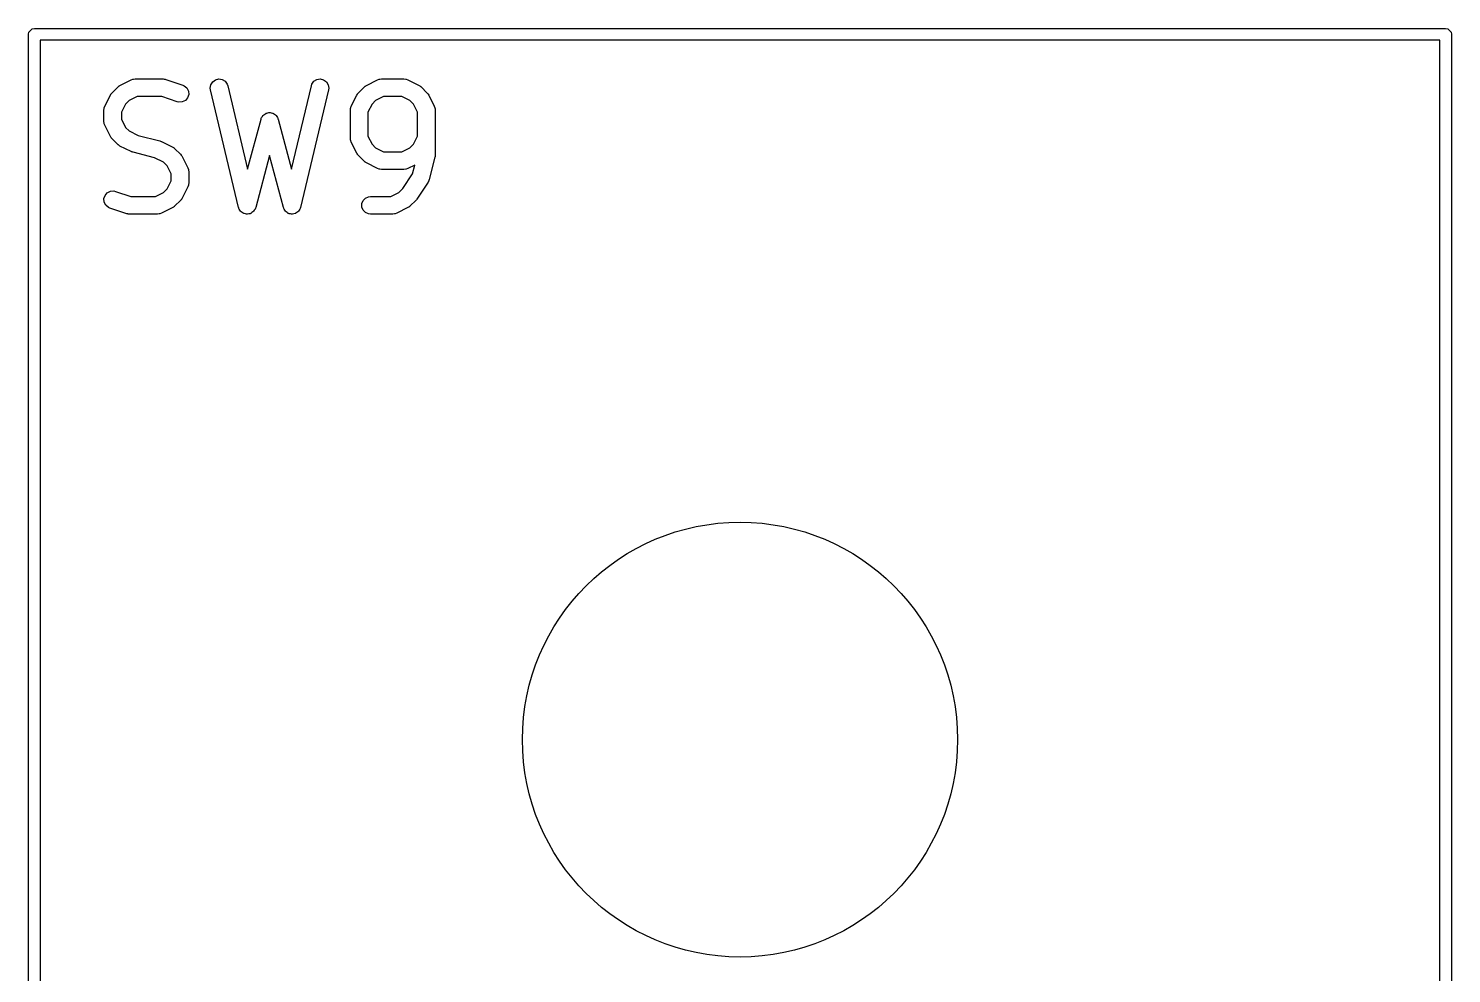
# Model space of a CAD drawing. Extents: x 0.58 to 7.69, y -5.21 to -0.56.
# Drawn here: x 3.8957 to 4.372, y -4.7634 to -4.4469 of the extents above; entities that cross this region are included whole.
import ezdxf

# ---------------------------------------------------------------- set-up
doc = ezdxf.new("R2010")
doc.units = 0
doc.header["$MEASUREMENT"] = 0
doc.layers.add('BLACK', color=7, linetype='CONTINUOUS')

msp = doc.modelspace()

# ---------------------------------------------------------------- linework, layer by layer
at = {"layer": 'BLACK', "linetype": 'CONTINUOUS'}
for p, q in [((3.89567, -4.44882), (3.89582, -4.44807)), ((3.89567, -4.92126), (3.89567, -4.44882)), ((3.89582, -4.44807), (3.89688, -4.447)), ((3.89688, -4.447), (3.89764, -4.44685)), ((3.89764, -4.44685), (4.37008, -4.44685)), ((4.37008, -4.44685), (4.37083, -4.447)), ((4.37083, -4.447), (4.3719, -4.44807)), ((4.3719, -4.44807), (4.37205, -4.44882)), ((4.37205, -4.44882), (4.37205, -4.92126)), ((3.89961, -4.45079), (3.89961, -4.91929)), ((4.36811, -4.45079), (3.89961, -4.45079)), ((4.36811, -4.91929), (4.36811, -4.45079)), ((3.92349, -4.46861), (3.92367, -4.46839)), ((3.92367, -4.46839), (3.92555, -4.46651)), ((3.92555, -4.46651), (3.92577, -4.46633)), ((3.92577, -4.46633), (3.92582, -4.46627)), ((3.92582, -4.46627), (3.92591, -4.46621)), ((3.92591, -4.46621), (3.92599, -4.46614)), ((3.92599, -4.46614), (3.92607, -4.46611)), ((3.92607, -4.46611), (3.92631, -4.46596)), ((3.92631, -4.46596), (3.93006, -4.46408)), ((3.93006, -4.46408), (3.9306, -4.46388)), ((3.9306, -4.46388), (3.93071, -4.46387)), ((3.93071, -4.46387), (3.93081, -4.46383)), ((3.93081, -4.46383), (3.93138, -4.46377)), ((3.93138, -4.46377), (3.94076, -4.46377)), ((3.94076, -4.46377), (3.94105, -4.4638)), ((3.94105, -4.4638), (3.94113, -4.4638)), ((3.94113, -4.4638), (3.94123, -4.46382)), ((3.94123, -4.46382), (3.94133, -4.46383)), ((3.94133, -4.46383), (3.94141, -4.46386)), ((3.94141, -4.46386), (3.94169, -4.46392)), ((3.94169, -4.46392), (3.94732, -4.4658)), ((3.94732, -4.4658), (3.94784, -4.46603)), ((3.94784, -4.46603), (3.94871, -4.46679)), ((3.94871, -4.46679), (3.94923, -4.46782)), ((3.94923, -4.46782), (3.94931, -4.46897)), ((3.95655, -4.46684), (3.95674, -4.4657)), ((3.95663, -4.46741), (3.95655, -4.46684)), ((3.96601, -4.50678), (3.95663, -4.46741)), ((3.95674, -4.4657), (3.95734, -4.46472)), ((3.95734, -4.46472), (3.95827, -4.46404)), ((3.95827, -4.46404), (3.95939, -4.46377)), ((3.95939, -4.46377), (3.96053, -4.46396)), ((3.96053, -4.46396), (3.96151, -4.46456)), ((3.96151, -4.46456), (3.96219, -4.46549)), ((3.96219, -4.46549), (3.96238, -4.46604)), ((3.96238, -4.46604), (3.96904, -4.49403)), ((3.98371, -4.49403), (3.99038, -4.46604)), ((3.99612, -4.46741), (3.98675, -4.50678)), ((3.99038, -4.46604), (3.99057, -4.46549)), ((3.99057, -4.46549), (3.99124, -4.46456)), ((3.99124, -4.46456), (3.99222, -4.46396)), ((3.99222, -4.46396), (3.99336, -4.46377)), ((3.99336, -4.46377), (3.99448, -4.46404)), ((3.99448, -4.46404), (3.99542, -4.46472)), ((3.99542, -4.46472), (3.99602, -4.4657)), ((3.99602, -4.4657), (3.9962, -4.46684)), ((3.9962, -4.46684), (3.99612, -4.46741)), ((4.00598, -4.46861), (4.00616, -4.46839)), ((4.00616, -4.46839), (4.00804, -4.46651)), ((4.00804, -4.46651), (4.00826, -4.46633)), ((4.00826, -4.46633), (4.00831, -4.46627)), ((4.00831, -4.46627), (4.0084, -4.46621)), ((4.0084, -4.46621), (4.00848, -4.46614)), ((4.00848, -4.46614), (4.00856, -4.46611)), ((4.00856, -4.46611), (4.0088, -4.46596)), ((4.0088, -4.46596), (4.01255, -4.46408)), ((4.01255, -4.46408), (4.01309, -4.46388)), ((4.01309, -4.46388), (4.0132, -4.46387)), ((4.0132, -4.46387), (4.0133, -4.46383)), ((4.0133, -4.46383), (4.01387, -4.46377)), ((4.01387, -4.46377), (4.02137, -4.46377)), ((4.02137, -4.46377), (4.02195, -4.46383)), ((4.02195, -4.46383), (4.02205, -4.46387)), ((4.02205, -4.46387), (4.02215, -4.46388)), ((4.02215, -4.46388), (4.02269, -4.46408)), ((4.02269, -4.46408), (4.02644, -4.46596)), ((4.02644, -4.46596), (4.02669, -4.46611)), ((4.02669, -4.46611), (4.02676, -4.46614)), ((4.02676, -4.46614), (4.02684, -4.46621)), ((4.02684, -4.46621), (4.02693, -4.46627)), ((4.02693, -4.46627), (4.02698, -4.46633)), ((4.02698, -4.46633), (4.02721, -4.46651)), ((4.02721, -4.46651), (4.02908, -4.46839)), ((4.02908, -4.46839), (4.02927, -4.46861)), ((3.92104, -4.47344), (3.92124, -4.4729)), ((3.92124, -4.4729), (3.92312, -4.46915)), ((3.92312, -4.46915), (3.92327, -4.46891)), ((3.92327, -4.46891), (3.9233, -4.46883)), ((3.9233, -4.46883), (3.92337, -4.46875)), ((3.92337, -4.46875), (3.92343, -4.46866)), ((3.92343, -4.46866), (3.92349, -4.46861)), ((3.92819, -4.47222), (3.92684, -4.47492)), ((3.92938, -4.47103), (3.92819, -4.47222)), ((3.93208, -4.46968), (3.92938, -4.47103)), ((3.94028, -4.46968), (3.93208, -4.46968)), ((3.94545, -4.4714), (3.94028, -4.46968)), ((3.94601, -4.47153), (3.94545, -4.4714)), ((3.94716, -4.47145), (3.94601, -4.47153)), ((3.94819, -4.47093), (3.94716, -4.47145)), ((3.94895, -4.47006), (3.94819, -4.47093)), ((3.94931, -4.46897), (3.94895, -4.47006)), ((4.00353, -4.47344), (4.00373, -4.4729)), ((4.00373, -4.4729), (4.00561, -4.46915)), ((4.00561, -4.46915), (4.00576, -4.46891)), ((4.00576, -4.46891), (4.00579, -4.46883)), ((4.00579, -4.46883), (4.00586, -4.46875)), ((4.00586, -4.46875), (4.00592, -4.46866)), ((4.00592, -4.46866), (4.00598, -4.46861)), ((4.01068, -4.47222), (4.00933, -4.47492)), ((4.01187, -4.47103), (4.01068, -4.47222)), ((4.01457, -4.46968), (4.01187, -4.47103)), ((4.02068, -4.46968), (4.01457, -4.46968)), ((4.02337, -4.47103), (4.02068, -4.46968)), ((4.02457, -4.47222), (4.02337, -4.47103)), ((4.02592, -4.47492), (4.02457, -4.47222)), ((4.02927, -4.46861), (4.02933, -4.46866)), ((4.02933, -4.46866), (4.02939, -4.46875)), ((4.02939, -4.46875), (4.02945, -4.46883)), ((4.02945, -4.46883), (4.02948, -4.46891)), ((4.02948, -4.46891), (4.02964, -4.46915)), ((4.02964, -4.46915), (4.03151, -4.4729)), ((4.03151, -4.4729), (4.03172, -4.47344)), ((3.92093, -4.47422), (3.92099, -4.47365)), ((3.92093, -4.47797), (3.92093, -4.47422)), ((3.92099, -4.47365), (3.92103, -4.47355)), ((3.92103, -4.47355), (3.92104, -4.47344)), ((3.92684, -4.47492), (3.92684, -4.47728)), ((3.92684, -4.47728), (3.92819, -4.47997)), ((3.96904, -4.49403), (3.97352, -4.47721)), ((3.97352, -4.47721), (3.97358, -4.47708)), ((3.97358, -4.47702), (3.97362, -4.47695)), ((3.97358, -4.47708), (3.97358, -4.47702)), ((3.97362, -4.47695), (3.97373, -4.47667)), ((3.97373, -4.47667), (3.97397, -4.47636)), ((3.97397, -4.47636), (3.97416, -4.47602)), ((3.97416, -4.47602), (3.97431, -4.47591)), ((3.97431, -4.47591), (3.97443, -4.47576)), ((3.97443, -4.47576), (3.97477, -4.47556)), ((3.97477, -4.47556), (3.97508, -4.47532)), ((3.97508, -4.47532), (3.97526, -4.47527)), ((3.97526, -4.47527), (3.97543, -4.47518)), ((3.97543, -4.47518), (3.97581, -4.47513)), ((3.97581, -4.47513), (3.97619, -4.47503)), ((3.97619, -4.47503), (3.97638, -4.47505)), ((3.97638, -4.47505), (3.97657, -4.47503)), ((3.97657, -4.47503), (3.97694, -4.47513)), ((3.97694, -4.47513), (3.97733, -4.47518)), ((3.97733, -4.47518), (3.9775, -4.47527)), ((3.9775, -4.47527), (3.97768, -4.47532)), ((3.97768, -4.47532), (3.97799, -4.47556)), ((3.97799, -4.47556), (3.97833, -4.47576)), ((3.97833, -4.47576), (3.97844, -4.47591)), ((3.97844, -4.47591), (3.9786, -4.47602)), ((3.9786, -4.47602), (3.97879, -4.47636)), ((3.97879, -4.47636), (3.97903, -4.47667)), ((3.97903, -4.47667), (3.97913, -4.47695)), ((3.97913, -4.47695), (3.97917, -4.47702)), ((3.97917, -4.47702), (3.97918, -4.47708)), ((3.97918, -4.47708), (3.97923, -4.47721)), ((3.97923, -4.47721), (3.98371, -4.49403)), ((4.00342, -4.47422), (4.00348, -4.47365)), ((4.00342, -4.4836), (4.00342, -4.47422)), ((4.00348, -4.47365), (4.00352, -4.47355)), ((4.00352, -4.47355), (4.00353, -4.47344)), ((4.00933, -4.47492), (4.00933, -4.4829)), ((4.02592, -4.4829), (4.02592, -4.47492)), ((4.03172, -4.47344), (4.03173, -4.47355)), ((4.03173, -4.47355), (4.03177, -4.47365)), ((4.03177, -4.47365), (4.03182, -4.47422)), ((4.03182, -4.47422), (4.03182, -4.48922)), ((3.92099, -4.47855), (3.92093, -4.47797)), ((3.92103, -4.47865), (3.92099, -4.47855)), ((3.92104, -4.47875), (3.92103, -4.47865)), ((3.92124, -4.47929), (3.92104, -4.47875)), ((3.92312, -4.48304), (3.92124, -4.47929)), ((3.92819, -4.47997), (3.92938, -4.48117)), ((3.92938, -4.48117), (3.93241, -4.48269)), ((3.93241, -4.48269), (3.9396, -4.48448)), ((3.92327, -4.48329), (3.92312, -4.48304)), ((3.9233, -4.48336), (3.92327, -4.48329)), ((3.92337, -4.48344), (3.9233, -4.48336)), ((3.92343, -4.48353), (3.92337, -4.48344)), ((3.92349, -4.48358), (3.92343, -4.48353)), ((3.92367, -4.48381), (3.92349, -4.48358)), ((3.92555, -4.48569), (3.92367, -4.48381)), ((3.92577, -4.48587), (3.92555, -4.48569)), ((3.92582, -4.48593), (3.92577, -4.48587)), ((3.92591, -4.48599), (3.92582, -4.48593)), ((3.92599, -4.48605), (3.92591, -4.48599)), ((3.92607, -4.48608), (3.92599, -4.48605)), ((3.92631, -4.48624), (3.92607, -4.48608)), ((3.93006, -4.48811), (3.92631, -4.48624)), ((3.9396, -4.48448), (3.93964, -4.4845)), ((3.93964, -4.4845), (3.93966, -4.4845)), ((3.93966, -4.4845), (3.9399, -4.48459)), ((3.9399, -4.48459), (3.94014, -4.48468)), ((3.94014, -4.48468), (3.94016, -4.48469)), ((3.94016, -4.48469), (3.9402, -4.48471)), ((3.9402, -4.48471), (3.94395, -4.48658)), ((3.94395, -4.48658), (3.9442, -4.48674)), ((3.9442, -4.48674), (3.94427, -4.48677)), ((3.94427, -4.48677), (3.94435, -4.48683)), ((3.94435, -4.48683), (3.94444, -4.48689)), ((3.94444, -4.48689), (3.94449, -4.48695)), ((3.94449, -4.48695), (3.94472, -4.48713)), ((3.94472, -4.48713), (3.94659, -4.48901)), ((4.00348, -4.48417), (4.00342, -4.4836)), ((4.00352, -4.48427), (4.00348, -4.48417)), ((4.00353, -4.48438), (4.00352, -4.48427)), ((4.00373, -4.48492), (4.00353, -4.48438)), ((4.00561, -4.48867), (4.00373, -4.48492)), ((4.00933, -4.4829), (4.01068, -4.4856)), ((4.01068, -4.4856), (4.01187, -4.4868)), ((4.01187, -4.4868), (4.01457, -4.48814)), ((4.02068, -4.48814), (4.02337, -4.4868)), ((4.02337, -4.4868), (4.02457, -4.4856)), ((4.02457, -4.4856), (4.02592, -4.4829)), ((3.93011, -4.48813), (3.93006, -4.48811)), ((3.93012, -4.48814), (3.93011, -4.48813)), ((3.93036, -4.48823), (3.93012, -4.48814)), ((3.9306, -4.48832), (3.93036, -4.48823)), ((3.93062, -4.48832), (3.9306, -4.48832)), ((3.93067, -4.48834), (3.93062, -4.48832)), ((3.93785, -4.49013), (3.93067, -4.48834)), ((3.94088, -4.49165), (3.93785, -4.49013)), ((3.94208, -4.49285), (3.94088, -4.49165)), ((3.94659, -4.48901), (3.94678, -4.48924)), ((3.94678, -4.48924), (3.94684, -4.48929)), ((3.94684, -4.48929), (3.9469, -4.48938)), ((3.9469, -4.48938), (3.94696, -4.48946)), ((3.94696, -4.48946), (3.94699, -4.48953)), ((3.94699, -4.48953), (3.94715, -4.48978)), ((3.94715, -4.48978), (3.94902, -4.49353)), ((3.97638, -4.48943), (3.97173, -4.50686)), ((3.98102, -4.50686), (3.97638, -4.48943)), ((4.00576, -4.48892), (4.00561, -4.48867)), ((4.00579, -4.48899), (4.00576, -4.48892)), ((4.00586, -4.48907), (4.00579, -4.48899)), ((4.00592, -4.48916), (4.00586, -4.48907)), ((4.00598, -4.48921), (4.00592, -4.48916)), ((4.00616, -4.48944), (4.00598, -4.48921)), ((4.00804, -4.49131), (4.00616, -4.48944)), ((4.00826, -4.4915), (4.00804, -4.49131)), ((4.00831, -4.49155), (4.00826, -4.4915)), ((4.0084, -4.49161), (4.00831, -4.49155)), ((4.00848, -4.49168), (4.0084, -4.49161)), ((4.00856, -4.49171), (4.00848, -4.49168)), ((4.0088, -4.49186), (4.00856, -4.49171)), ((4.01255, -4.49374), (4.0088, -4.49186)), ((4.01457, -4.48814), (4.02068, -4.48814)), ((4.03174, -4.48994), (4.02986, -4.49744)), ((4.03175, -4.48984), (4.03174, -4.48994)), ((4.03177, -4.4898), (4.03175, -4.48984)), ((4.03179, -4.48958), (4.03177, -4.4898)), ((4.03182, -4.48937), (4.03179, -4.48958)), ((4.03182, -4.48922), (4.03181, -4.48932)), ((4.03181, -4.48932), (4.03182, -4.48937)), ((3.94343, -4.49554), (3.94208, -4.49285)), ((3.94343, -4.4979), (3.94343, -4.49554)), ((3.94902, -4.49353), (3.94923, -4.49407)), ((3.94923, -4.49407), (3.94924, -4.49417)), ((3.94924, -4.49417), (3.94928, -4.49427)), ((3.94928, -4.49427), (3.94933, -4.49485)), ((3.94933, -4.49485), (3.94933, -4.4986)), ((4.01309, -4.49395), (4.01255, -4.49374)), ((4.0132, -4.49395), (4.01309, -4.49395)), ((4.0133, -4.49399), (4.0132, -4.49395)), ((4.01387, -4.49405), (4.0133, -4.49399)), ((4.02137, -4.49405), (4.01387, -4.49405)), ((4.02095, -4.50046), (4.02426, -4.49551)), ((4.02195, -4.49399), (4.02137, -4.49405)), ((4.02205, -4.49395), (4.02195, -4.49399)), ((4.02215, -4.49395), (4.02205, -4.49395)), ((4.02269, -4.49374), (4.02215, -4.49395)), ((4.02499, -4.49259), (4.02269, -4.49374)), ((4.02426, -4.49551), (4.02499, -4.49259)), ((3.92207, -4.50189), (3.9231, -4.50137)), ((3.9231, -4.50137), (3.92425, -4.50129)), ((3.92425, -4.50129), (3.92482, -4.50142)), ((3.92482, -4.50142), (3.92999, -4.50314)), ((3.94088, -4.50179), (3.94208, -4.5006)), ((3.94208, -4.5006), (3.94343, -4.4979)), ((3.94902, -4.49992), (3.94715, -4.50367)), ((3.94923, -4.49938), (3.94902, -4.49992)), ((3.94924, -4.49927), (3.94923, -4.49938)), ((3.94928, -4.49917), (3.94924, -4.49927)), ((3.94933, -4.4986), (3.94928, -4.49917)), ((4.01962, -4.50179), (4.02095, -4.50046)), ((4.02945, -4.49836), (4.0257, -4.50398)), ((4.02962, -4.49804), (4.02945, -4.49836)), ((4.02967, -4.49798), (4.02962, -4.49804)), ((4.02969, -4.49791), (4.02967, -4.49798)), ((4.02973, -4.49785), (4.02969, -4.49791)), ((4.02974, -4.49778), (4.02973, -4.49785)), ((4.02986, -4.49744), (4.02974, -4.49778)), ((3.92095, -4.50385), (3.92132, -4.50276)), ((3.92104, -4.505), (3.92095, -4.50385)), ((3.92155, -4.50603), (3.92104, -4.505)), ((3.92132, -4.50276), (3.92207, -4.50189)), ((3.92242, -4.50679), (3.92155, -4.50603)), ((3.92999, -4.50314), (3.93819, -4.50314)), ((3.93819, -4.50314), (3.94088, -4.50179)), ((3.94449, -4.50649), (3.94444, -4.50655)), ((3.94472, -4.50631), (3.94449, -4.50649)), ((3.94659, -4.50443), (3.94472, -4.50631)), ((3.94678, -4.50421), (3.94659, -4.50443)), ((3.94684, -4.50416), (3.94678, -4.50421)), ((3.9469, -4.50407), (3.94684, -4.50416)), ((3.94696, -4.50399), (3.9469, -4.50407)), ((3.94699, -4.50391), (3.94696, -4.50399)), ((3.94715, -4.50367), (3.94699, -4.50391)), ((4.00723, -4.50552), (4.00767, -4.50445)), ((4.00723, -4.50667), (4.00723, -4.50552)), ((4.00767, -4.50445), (4.00848, -4.50364)), ((4.00848, -4.50364), (4.00955, -4.5032)), ((4.00955, -4.5032), (4.01012, -4.50314)), ((4.01012, -4.50314), (4.01693, -4.50314)), ((4.01693, -4.50314), (4.01962, -4.50179)), ((4.02323, -4.50649), (4.02318, -4.50655)), ((4.02346, -4.50631), (4.02323, -4.50649)), ((4.02534, -4.50443), (4.02346, -4.50631)), ((4.02552, -4.5042), (4.02534, -4.50443)), ((4.02534, -4.50443), (4.02534, -4.50443)), ((4.02534, -4.50443), (4.02534, -4.50443)), ((4.0257, -4.50399), (4.02552, -4.5042)), ((4.0257, -4.50398), (4.0257, -4.50399)), ((4.0257, -4.50399), (4.0257, -4.50399)), ((3.92295, -4.50702), (3.92242, -4.50679)), ((3.92858, -4.5089), (3.92295, -4.50702)), ((3.92886, -4.50896), (3.92858, -4.5089)), ((3.92893, -4.50899), (3.92886, -4.50896)), ((3.92904, -4.509), (3.92893, -4.50899)), ((3.92914, -4.50902), (3.92904, -4.509)), ((3.92922, -4.50902), (3.92914, -4.50902)), ((3.92951, -4.50905), (3.92922, -4.50902)), ((3.93888, -4.50905), (3.92951, -4.50905)), ((3.93946, -4.50899), (3.93888, -4.50905)), ((3.93956, -4.50895), (3.93946, -4.50899)), ((3.93966, -4.50894), (3.93956, -4.50895)), ((3.9402, -4.50874), (3.93966, -4.50894)), ((3.94395, -4.50686), (3.9402, -4.50874)), ((3.9442, -4.50671), (3.94395, -4.50686)), ((3.94427, -4.50668), (3.9442, -4.50671)), ((3.94435, -4.50661), (3.94427, -4.50668)), ((3.94444, -4.50655), (3.94435, -4.50661)), ((3.96607, -4.50698), (3.96601, -4.50678)), ((3.96608, -4.50705), (3.96607, -4.50698)), ((3.96612, -4.50711), (3.96608, -4.50705)), ((3.9662, -4.50733), (3.96612, -4.50711)), ((3.96645, -4.50767), (3.9662, -4.50733)), ((3.96666, -4.50804), (3.96645, -4.50767)), ((3.96678, -4.50814), (3.96666, -4.50804)), ((3.96687, -4.50826), (3.96678, -4.50814)), ((3.96724, -4.50848), (3.96687, -4.50826)), ((3.96758, -4.50875), (3.96724, -4.50848)), ((3.96772, -4.50878), (3.96758, -4.50875)), ((3.96785, -4.50886), (3.96772, -4.50878)), ((3.96828, -4.50893), (3.96785, -4.50886)), ((3.96869, -4.50904), (3.96828, -4.50893)), ((3.96884, -4.50902), (3.96869, -4.50904)), ((3.96899, -4.50905), (3.96884, -4.50902)), ((3.96941, -4.50895), (3.96899, -4.50905)), ((3.96983, -4.50889), (3.96941, -4.50895)), ((3.96996, -4.50881), (3.96983, -4.50889)), ((3.97011, -4.50878), (3.96996, -4.50881)), ((3.97046, -4.50853), (3.97011, -4.50878)), ((3.97083, -4.50831), (3.97046, -4.50853)), ((3.97092, -4.50819), (3.97083, -4.50831)), ((3.97104, -4.5081), (3.97092, -4.50819)), ((3.97127, -4.50774), (3.97104, -4.5081)), ((3.97153, -4.5074), (3.97127, -4.50774)), ((3.97161, -4.50719), (3.97153, -4.5074)), ((3.97165, -4.50712), (3.97161, -4.50719)), ((3.97166, -4.50705), (3.97165, -4.50712)), ((3.97173, -4.50686), (3.97166, -4.50705)), ((3.9811, -4.50705), (3.98102, -4.50686)), ((3.98111, -4.50712), (3.9811, -4.50705)), ((3.98115, -4.50719), (3.98111, -4.50712)), ((3.98123, -4.5074), (3.98115, -4.50719)), ((3.98149, -4.50774), (3.98123, -4.5074)), ((3.98171, -4.5081), (3.98149, -4.50774)), ((3.98184, -4.50819), (3.98171, -4.5081)), ((3.98193, -4.50831), (3.98184, -4.50819)), ((3.9823, -4.50853), (3.98193, -4.50831)), ((3.98265, -4.50878), (3.9823, -4.50853)), ((3.98279, -4.50881), (3.98265, -4.50878)), ((3.98292, -4.50889), (3.98279, -4.50881)), ((3.98335, -4.50895), (3.98292, -4.50889)), ((3.98377, -4.50905), (3.98335, -4.50895)), ((3.98392, -4.50902), (3.98377, -4.50905)), ((3.98407, -4.50904), (3.98392, -4.50902)), ((3.98448, -4.50893), (3.98407, -4.50904)), ((3.9849, -4.50886), (3.98448, -4.50893)), ((3.98503, -4.50878), (3.9849, -4.50886)), ((3.98518, -4.50875), (3.98503, -4.50878)), ((3.98552, -4.50848), (3.98518, -4.50875)), ((3.98589, -4.50826), (3.98552, -4.50848)), ((3.98597, -4.50814), (3.98589, -4.50826)), ((3.98609, -4.50804), (3.98597, -4.50814)), ((3.98631, -4.50767), (3.98609, -4.50804)), ((3.98656, -4.50733), (3.98631, -4.50767)), ((3.98663, -4.50711), (3.98656, -4.50733)), ((3.98667, -4.50705), (3.98663, -4.50711)), ((3.98668, -4.50698), (3.98667, -4.50705)), ((3.98675, -4.50678), (3.98668, -4.50698)), ((4.00767, -4.50774), (4.00723, -4.50667)), ((4.00848, -4.50855), (4.00767, -4.50774)), ((4.00955, -4.50899), (4.00848, -4.50855)), ((4.01012, -4.50905), (4.00955, -4.50899)), ((4.01762, -4.50905), (4.01012, -4.50905)), ((4.0182, -4.50899), (4.01762, -4.50905)), ((4.0183, -4.50895), (4.0182, -4.50899)), ((4.0184, -4.50894), (4.0183, -4.50895)), ((4.01894, -4.50874), (4.0184, -4.50894)), ((4.02269, -4.50686), (4.01894, -4.50874)), ((4.02294, -4.50671), (4.02269, -4.50686)), ((4.02301, -4.50668), (4.02294, -4.50671)), ((4.02309, -4.50661), (4.02301, -4.50668)), ((4.02318, -4.50655), (4.02309, -4.50661))]:
    msp.add_line(p, q, dxfattribs=at)
at = {"layer": 'BLACK'}
msp.add_circle((4.13386, -4.68504), 0.07283, dxfattribs=at)

doc.saveas('drawing.dxf')
